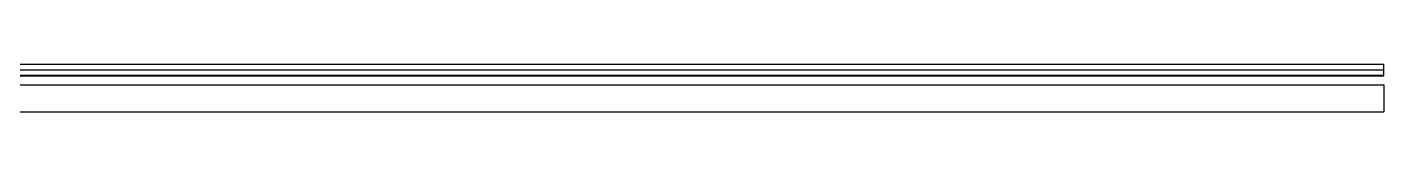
# Model space of a CAD drawing. Header units: millimetres. Extents: x 1092 to 7171, y 2207 to 2566.
# Drawn here: x 4232 to 7171, y 2207 to 2310 of the extents above; entities that cross this region are included whole.
import ezdxf

# ---------------------------------------------------------------- set-up
doc = ezdxf.new("R2010")
doc.units = ezdxf.units.MM
doc.header["$LTSCALE"] = 5
doc.layers.add('HALFEN', color=2, linetype='CONTINUOUS')

msp = doc.modelspace()

# ---------------------------------------------------------------- linework, layer by layer
at = {"layer": 'HALFEN'}
for p, q in [((1170.8, 2310.4), (7170.7, 2310.4)), ((7170.7, 2285.4), (7170.7, 2310.4)), ((1170.8, 2286.2), (7170.7, 2286.2)), ((1170.8, 2285.4), (7170.7, 2285.4)), ((1170.8, 2265.4), (7170.7, 2265.4)), ((1170.8, 2265.2), (7170.7, 2265.2)), ((7170.7, 2265.4), (7170.7, 2206.9)), ((1170.8, 2207.2), (7170.7, 2207.2)), ((1170.8, 2206.9), (7170.7, 2206.9))]:
    msp.add_line(p, q, dxfattribs=at)
at = {"layer": 'HALFEN', "color": 1}
msp.add_line((1171.8, 2298.4), (7170.7, 2298.4), dxfattribs=at)

doc.saveas('drawing.dxf')
